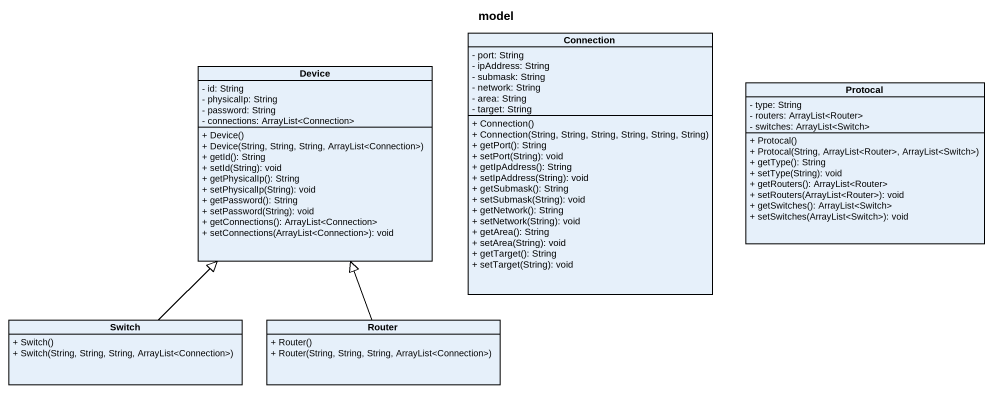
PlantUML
@startuml
title model
hide circle
hide empty members
skinparam classAttributeIconSize 0
class Device {
  - id: String
  - physicalIp: String
  - password: String
  - connections: ArrayList<Connection>
  + Device()
  + Device(String, String, String, ArrayList<Connection>)
  + getId(): String
  + setId(String): void
  + getPhysicalIp(): String
  + setPhysicalIp(String): void
  + getPassword(): String
  + setPassword(String): void
  + getConnections(): ArrayList<Connection>
  + setConnections(ArrayList<Connection>): void
}
class Connection {
  - port: String
  - ipAddress: String
  - submask: String
  - network: String
  - area: String
  - target: String
  + Connection()
  + Connection(String, String, String, String, String, String)
  + getPort(): String
  + setPort(String): void
  + getIpAddress(): String
  + setIpAddress(String): void
  + getSubmask(): String
  + setSubmask(String): void
  + getNetwork(): String
  + setNetwork(String): void
  + getArea(): String
  + setArea(String): void
  + getTarget(): String
  + setTarget(String): void
}
class Protocal {
  - type: String
  - routers: ArrayList<Router>
  - switches: ArrayList<Switch>
  + Protocal()
  + Protocal(String, ArrayList<Router>, ArrayList<Switch>)
  + getType(): String
  + setType(String): void
  + getRouters(): ArrayList<Router>
  + setRouters(ArrayList<Router>): void
  + getSwitches(): ArrayList<Switch>
  + setSwitches(ArrayList<Switch>): void
}
class Switch {
  + Switch()
  + Switch(String, String, String, ArrayList<Connection>)
}
class Router {
  + Router()
  + Router(String, String, String, ArrayList<Connection>)
}
Switch -up-|> Device
Router -up-|> Device
@enduml
